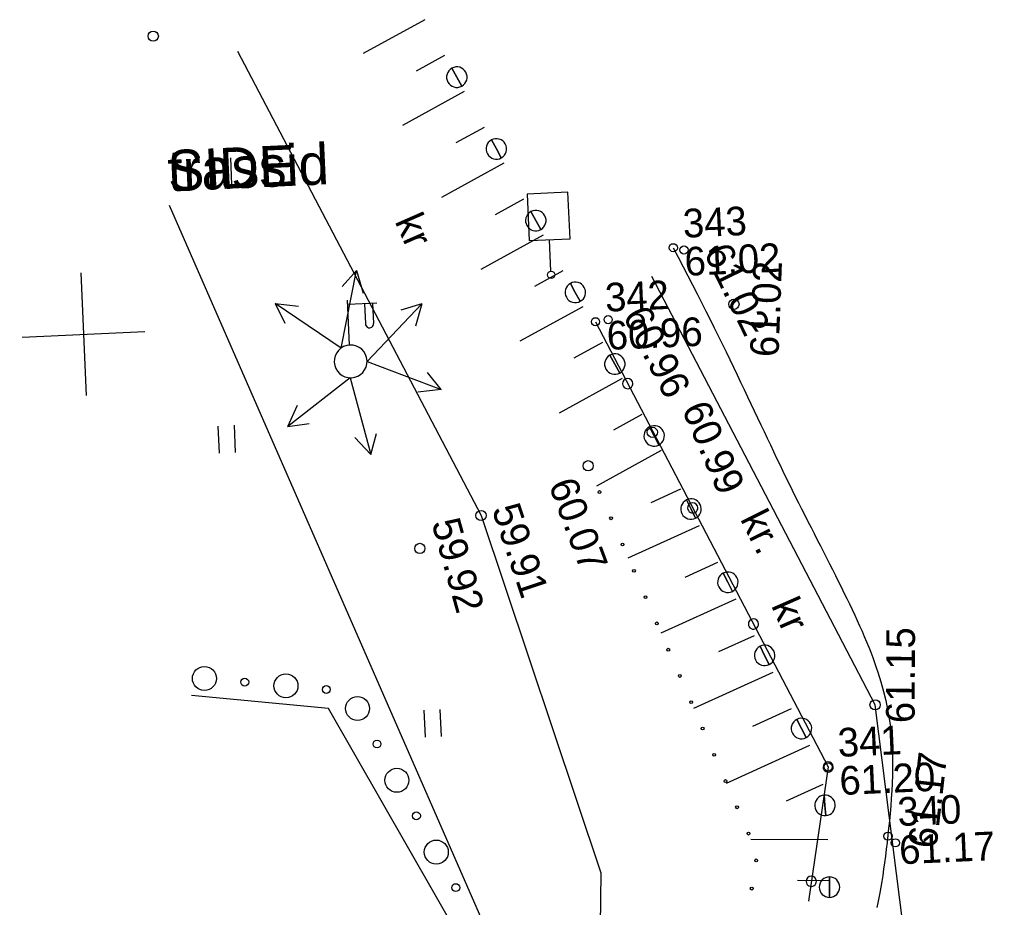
# Model space of a CAD drawing. Extents: x 641529 to 641656, y 6457322 to 6457531.
# Drawn here: x 641570.18 to 641593.95, y 6457507.36 to 6457529.04 of the extents above; entities that cross this region are included whole.
import ezdxf

# ---------------------------------------------------------------- set-up
doc = ezdxf.new("R2010")
doc.units = 0
for name, color, linetype in [('Level 10', 7, 'Continuous'), ('Level 11', 7, 'Continuous'), ('Level 12', 7, 'Continuous'), ('Level 14', 7, 'Continuous'), ('Level 17', 7, 'Continuous'), ('Level 19', 7, 'Continuous'), ('Level 2', 7, 'Continuous'), ('Level 21', 7, 'Continuous'), ('Level 3', 7, 'Continuous'), ('Level 30', 7, 'Continuous'), ('Level 33', 7, 'Continuous'), ('Level 34', 7, 'Continuous'), ('Level 4', 7, 'Continuous'), ('Level 5', 7, 'Continuous'), ('Level 6', 7, 'Continuous'), ('Level 63', 7, 'Continuous'), ('Level 7', 7, 'Continuous'), ('Level 8', 7, 'Continuous')]:
    doc.layers.add(name, color=color, linetype=linetype)

# ---------------------------------------------------------------- blocks, each defined once
blk = doc.blocks.new('BH')
at = {"layer": 'Level 7'}
for centre, radius in [((0, 0), 293), ((990, 0), 95.9)]:
    blk.add_circle(centre, radius, dxfattribs=at)
blk = doc.blocks.new('KHEIN3')
at = {"layer": 'Level 6'}
for p, q in [((-210.89, 335.09), (-210.89, -326.54)), ((182.28, 335.09), (182.28, -326.54))]:
    blk.add_line(p, q, dxfattribs=at)
blk = doc.blocks.new('AAP2')
at = {"layer": 'Level 6'}
blk.add_circle((0, 0), 34.5, dxfattribs=at)
blk = doc.blocks.new('RIST')
at = {"layer": 'Level 17'}
for p, q in [((0, 1500), (0, -1500)), ((-1500, 0), (1500, 0))]:
    blk.add_line(p, q, dxfattribs=at)
blk = doc.blocks.new('AEDM')
at = {"layer": 'Level 8'}
for p, q in [((0, 0), (-250, 0)), ((-250, 0), (0, 0)), ((250, 0), (0, 0)), ((0, 0), (250, 0))]:
    blk.add_line(p, q, dxfattribs=at)
for start, end in [(0, 180), (180, 0)]:
    blk.add_arc((0, 0), 250, start, end, dxfattribs=at)
blk = doc.blocks.new('LMARK3')
at = {"layer": 'Level 21'}
blk.add_line((0, 90), (0, 858), dxfattribs=at)
blk.add_lwpolyline([(-500, 1997), (-500, 858), (500, 858), (500, 1997)], close=True, dxfattribs=at)
blk.add_circle((0, 0), 89.8, dxfattribs=at)
blk = doc.blocks.new('LP13')
at = {"layer": 'Level 11'}
for p, q in [((-10, 400), (-10, 1500)), ((-10, 1400), (700, 1400)), ((400, 1400), (400, 900)), ((600, 1400), (600, 900))]:
    blk.add_line(p, q, dxfattribs=at)
for centre, radius, start, end in [((500, 900), 100, 180, 0), ((0, 0), 400, 90, 270), ((0, 0), 400, 270, 90)]:
    blk.add_arc(centre, radius, start, end, dxfattribs=at)
blk = doc.blocks.new('BH0')
at = {"layer": 'Level 7'}
for centre, radius in [((0, 0), 293), ((990, 0), 95.9)]:
    blk.add_circle(centre, radius, dxfattribs=at)
blk = doc.blocks.new('KHEIN5')
at = {"layer": 'Level 6'}
for p, q in [((-210.89, 335.09), (-210.89, -326.54)), ((182.28, 335.09), (182.28, -326.54))]:
    blk.add_line(p, q, dxfattribs=at)
blk = doc.blocks.new('RIST1')
at = {"layer": 'Level 14'}
for p, q in [((0, 1500), (0, -1500)), ((-1500, 0), (1500, 0))]:
    blk.add_line(p, q, dxfattribs=at)
blk = doc.blocks.new('AAP3')
at = {"layer": 'Level 6'}
blk.add_circle((0, 0), 34.5, dxfattribs=at)
blk = doc.blocks.new('AEDM0')
at = {"layer": 'Level 4'}
for p, q in [((0, 0), (-250, 0)), ((-250, 0), (0, 0)), ((250, 0), (0, 0)), ((0, 0), (250, 0))]:
    blk.add_line(p, q, dxfattribs=at)
for start, end in [(0, 180), (180, 0)]:
    blk.add_arc((0, 0), 250, start, end, dxfattribs=at)
blk = doc.blocks.new('LMARK4')
at = {"layer": 'Level 19'}
blk.add_line((0, 90), (0, 858), dxfattribs=at)
blk.add_lwpolyline([(-500, 1997), (-500, 858), (500, 858), (500, 1997)], close=True, dxfattribs=at)
blk.add_circle((0, 0), 89.8, dxfattribs=at)
blk = doc.blocks.new('LP14')
at = {"layer": 'Level 12'}
for p, q in [((-10, 400), (-10, 1500)), ((-10, 1400), (700, 1400)), ((400, 1400), (400, 900)), ((600, 1400), (600, 900))]:
    blk.add_line(p, q, dxfattribs=at)
for centre, radius, start, end in [((500, 900), 100, 180, 0), ((0, 0), 400, 90, 270), ((0, 0), 400, 270, 90)]:
    blk.add_arc(centre, radius, start, end, dxfattribs=at)
blk = doc.blocks.new('SIDE')
at = {"layer": 'Level 63'}
for start, end in [(0, 180), (180, 0)]:
    blk.add_arc((0, 0), 125, start, end, dxfattribs=at)
blk = doc.blocks.new('SIDE0')
at = {"layer": 'Level 63'}
for start, end in [(0, 180), (180, 0)]:
    blk.add_arc((0, 0), 125, start, end, dxfattribs=at)

msp = doc.modelspace()

# ---------------------------------------------------------------- linework, layer by layer
at = {"layer": 'Level 10'}
for p, q in [((641578.584, 6457528.217), (641580.087, 6457529.043)), ((641579.88, 6457527.789), (641580.569, 6457528.167)), ((641579.54, 6457526.461), (641581.051, 6457527.291)), ((641580.843, 6457526.036), (641581.534, 6457526.415)), ((641580.497, 6457524.705), (641582.016, 6457525.539)), ((641581.806, 6457524.283), (641582.498, 6457524.663)), ((641581.453, 6457522.948), (641582.981, 6457523.787)), ((641582.769, 6457522.53), (641583.463, 6457522.911)), ((641582.409, 6457521.192), (641583.945, 6457522.036)), ((641583.731, 6457520.777), (641584.427, 6457521.16)), ((641583.366, 6457519.436), (641584.91, 6457520.284)), ((641584.694, 6457519.025), (641585.392, 6457519.408)), ((641584.282, 6457517.657), (641585.859, 6457518.523)), ((641585.609, 6457517.248), (641586.335, 6457517.578)), ((641585.05, 6457515.896), (641586.785, 6457516.684)), ((641586.436, 6457515.427), (641587.235, 6457515.79)), ((641585.849, 6457514.062), (641587.685, 6457514.896)), ((641587.263, 6457513.606), (641588.135, 6457514.002)), ((641586.649, 6457512.229), (641588.585, 6457513.109)), ((641588.09, 6457511.785), (641589.035, 6457512.215)), ((641587.448, 6457510.396), (641589.485, 6457511.321)), ((641588.917, 6457509.965), (641589.811, 6457510.371)), ((641588.044, 6457509.029), (641589.921, 6457509.019)), ((641589.18, 6457508.023), (641589.963, 6457508.019))]:
    msp.add_line(p, q, dxfattribs=at)
at = {"layer": 'Level 11'}
for p, q in [((641578.033, 6457521.016), (641576.428, 6457522.108)), ((641576.428, 6457522.108), (641576.662, 6457521.628)), ((641576.428, 6457522.108), (641576.996, 6457522.042)), ((641578.669, 6457520.692), (641580.007, 6457522.1)), ((641580.007, 6457522.1), (641579.495, 6457521.946)), ((641580.007, 6457522.1), (641579.85, 6457521.55)), ((641578.256, 6457520.294), (641578.763, 6457518.419)), ((641578.763, 6457518.419), (641578.374, 6457518.839)), ((641578.763, 6457518.419), (641578.898, 6457518.936))]:
    msp.add_line(p, q, dxfattribs=at)
at = {"layer": 'Level 12'}
for p, q in [((641578.033, 6457521.016), (641578.413, 6457522.915)), ((641578.413, 6457522.915), (641578.063, 6457522.519)), ((641578.413, 6457522.915), (641578.574, 6457522.362)), ((641578.669, 6457520.692), (641580.482, 6457520.01)), ((641578.256, 6457520.294), (641576.731, 6457519.101)), ((641580.482, 6457520.01), (641580.147, 6457520.42)), ((641580.482, 6457520.01), (641579.91, 6457519.941)), ((641576.731, 6457519.101), (641576.969, 6457519.625)), ((641576.731, 6457519.101), (641577.255, 6457519.173))]:
    msp.add_line(p, q, dxfattribs=at)
at = {"layer": 'Level 3'}
for centre in [(641586.148, 6457523.468), (641586.148, 6457523.468), (641584.248, 6457521.661), (641584.248, 6457521.661), (641589.932, 6457510.791), (641589.932, 6457510.791), (641591.391, 6457509.101), (641591.391, 6457509.101)]:
    msp.add_circle(centre, 0.1, dxfattribs=at)
at = {"layer": 'Level 30'}
for centre in [(641573.446, 6457528.635), (641587.63, 6457522.087), (641585.638, 6457518.962), (641584.069, 6457518.145), (641581.453, 6457516.93), (641579.957, 6457516.126), (641591.078, 6457512.307)]:
    msp.add_circle(centre, 0.125, dxfattribs=at)
at = {"layer": 'Level 33'}
msp.add_line((641573.836, 6457524.512), (641584.176, 6457500.868), dxfattribs=at)
msp.add_line((641573.836, 6457524.512), (641584.176, 6457500.868), dxfattribs=at)
msp.add_line((641573.836, 6457524.512), (641584.176, 6457500.868), dxfattribs=at)
msp.add_line((641573.836, 6457524.512), (641584.176, 6457500.868), dxfattribs=at)
at = {"layer": 'Level 34'}
for centre in [(641586.41, 6457523.415), (641586.41, 6457523.415), (641584.559, 6457521.713), (641584.559, 6457521.713), (641591.572, 6457508.939), (641591.572, 6457508.939)]:
    msp.add_circle(centre, 0.1, dxfattribs=at)
at = {"layer": 'Level 4'}
msp.add_line((641577.879, 6457512.201), (641577.879, 6457512.201), dxfattribs=at)
msp.add_lwpolyline([(641576.914, 6457480.363), (641582.266, 6457504.3), (641577.726, 6457512.215), (641574.381, 6457512.533)], dxfattribs=at)
for centre in [(641585.638, 6457518.962), (641584.069, 6457518.145), (641581.453, 6457516.93), (641579.957, 6457516.126), (641591.078, 6457512.307)]:
    msp.add_circle(centre, 0.125, dxfattribs=at)
at = {"layer": 'Level 5'}
for points in [[(641575.501, 6457528.265), (641581.453, 6457516.93), (641584.382, 6457508.202), (641584.311, 6457503.033), (641582.479, 6457494.23), (641579.145, 6457481.566), (641577.864, 6457479.61)], [(641575.501, 6457528.265), (641581.453, 6457516.93), (641584.382, 6457508.202), (641584.311, 6457503.033), (641582.479, 6457494.23), (641579.145, 6457481.566), (641577.864, 6457479.61)], [(641587.695, 6457477.664), (641591.523, 6457496.573), (641591.523, 6457496.573), (641591.523, 6457496.573), (641591.942, 6457505.485), (641591.942, 6457505.485), (641591.078, 6457512.307), (641585.627, 6457522.767)], [(641587.695, 6457477.664), (641591.523, 6457496.573), (641591.523, 6457496.573), (641591.523, 6457496.573), (641591.942, 6457505.485), (641591.942, 6457505.485), (641591.078, 6457512.307), (641585.627, 6457522.767)]]:
    msp.add_lwpolyline(points, dxfattribs=at)
at = {"layer": 'Level 6'}
msp.add_lwpolyline([(641584.248, 6457521.661), (641589.932, 6457510.791), (641589.448, 6457507.51)], dxfattribs=at)
msp.add_lwpolyline([(641584.248, 6457521.661), (641589.932, 6457510.791), (641589.448, 6457507.51)], dxfattribs=at)
at = {"layer": 'Level 8'}
for p, q in [((641578.584, 6457528.217), (641580.087, 6457529.043)), ((641579.88, 6457527.789), (641580.569, 6457528.167)), ((641579.54, 6457526.461), (641581.051, 6457527.291)), ((641580.843, 6457526.036), (641581.534, 6457526.415)), ((641580.497, 6457524.705), (641582.016, 6457525.539)), ((641581.806, 6457524.283), (641582.498, 6457524.663)), ((641581.453, 6457522.948), (641582.981, 6457523.787)), ((641582.769, 6457522.53), (641583.463, 6457522.911)), ((641582.409, 6457521.192), (641583.945, 6457522.036)), ((641583.731, 6457520.777), (641584.427, 6457521.16)), ((641583.366, 6457519.436), (641584.91, 6457520.284)), ((641584.694, 6457519.025), (641585.392, 6457519.408)), ((641584.282, 6457517.657), (641585.859, 6457518.523)), ((641585.609, 6457517.248), (641586.335, 6457517.578)), ((641585.05, 6457515.896), (641586.785, 6457516.684)), ((641586.436, 6457515.427), (641587.235, 6457515.79)), ((641585.849, 6457514.062), (641587.685, 6457514.896)), ((641587.263, 6457513.606), (641588.135, 6457514.002)), ((641586.649, 6457512.229), (641588.585, 6457513.109)), ((641588.09, 6457511.785), (641589.035, 6457512.215)), ((641587.448, 6457510.396), (641589.485, 6457511.321)), ((641588.917, 6457509.965), (641589.811, 6457510.371)), ((641588.044, 6457509.029), (641589.921, 6457509.019)), ((641589.18, 6457508.023), (641589.963, 6457508.019))]:
    msp.add_line(p, q, dxfattribs=at)
msp.add_lwpolyline([(641576.914, 6457480.363), (641582.266, 6457504.3), (641577.726, 6457512.215), (641574.381, 6457512.533)], dxfattribs=at)
msp.add_open_spline([(641586.148, 6457523.468), (641587.477, 6457520.957), (641589.003, 6457517.432), (641591.594, 6457512.846), (641591.51, 6457509.794), (641591.248, 6457507.938), (641591.123, 6457507.359)], degree=3, dxfattribs=at)
msp.add_open_spline([(641586.148, 6457523.468), (641587.477, 6457520.957), (641589.003, 6457517.432), (641591.594, 6457512.846), (641591.51, 6457509.794), (641591.248, 6457507.938), (641591.123, 6457507.359)], degree=3, dxfattribs=at)

# ---------------------------------------------------------------- block references
at = {"layer": 'Level 11', "xscale": 0.0009998969010655296, "yscale": 0.0009998969010655294, "rotation": 2.563845398404}
msp.add_blockref('LP13', (641578.269, 6457520.693), dxfattribs=at)
at = {"layer": 'Level 12', "xscale": 0.0009998969010655296, "yscale": 0.0009998969010655294, "rotation": 2.563845398404}
msp.add_blockref('LP14', (641578.269, 6457520.693), dxfattribs=at)
at = {"layer": 'Level 14', "xscale": 0.0009998969010655296, "yscale": 0.0009998969010655294, "rotation": 2.563845398404}
msp.add_blockref('RIST1', (641571.744, 6457521.355), dxfattribs=at)
msp.add_blockref('RIST1', (641571.744, 6457521.355), dxfattribs=at)
at = {"layer": 'Level 17', "xscale": 0.0009998969010655296, "yscale": 0.0009998969010655294, "rotation": 2.563845398404}
msp.add_blockref('RIST', (641571.744, 6457521.355), dxfattribs=at)
msp.add_blockref('RIST', (641571.744, 6457521.355), dxfattribs=at)
at = {"layer": 'Level 19', "xscale": 0.0009998969010655296, "yscale": 0.0009998969010655294, "rotation": 2.563845398404}
msp.add_blockref('LMARK4', (641583.165, 6457522.808), dxfattribs=at)
at = {"layer": 'Level 21', "xscale": 0.0009998969010655296, "yscale": 0.0009998969010655294, "rotation": 2.563845398404}
msp.add_blockref('LMARK3', (641583.165, 6457522.808), dxfattribs=at)
at = {"layer": 'Level 4', "xscale": 0.0009998969010655296}
for p, yscale, rotation in [((641580.862, 6457527.634), 0.0009998969010655298, -61.159262325104834), ((641581.827, 6457525.882), 0.0009998969010655298, -61.159262325104834), ((641582.791, 6457524.131), 0.0009998969010655298, -61.159262325104834), ((641583.756, 6457522.379), 0.0009998969010655298, -61.159262325104834), ((641584.721, 6457520.627), 0.0009998969010655298, -61.159262325104834), ((641585.682, 6457518.874), 0.0009998969010655296, -63.274179144345915), ((641586.582, 6457517.088), 0.0009998969010655296, -63.274179144345915), ((641587.481, 6457515.301), 0.0009998969010655296, -63.274179144345915), ((641588.38, 6457513.515), 0.0009998969010655296, -63.274179144345915), ((641589.28, 6457511.729), 0.0009998969010655296, -63.274179144345915), ((641589.853, 6457509.852), 0.0009998969010655298, -85.326482326705), ((641589.963, 6457507.856), 0.0009998969010655298, -89.99238972963451)]:
    msp.add_blockref('AEDM0', p, dxfattribs=dict(at, yscale=yscale, rotation=rotation))
at = {"layer": 'Level 6'}
for name, p, xscale, yscale, rotation in [('KHEIN3', (641575.163, 6457525.32), 0.0009998969010655296, 0.0009998969010655294, 2.563845398404), ('KHEIN5', (641575.163, 6457525.32), 0.0009998969010655296, 0.0009998969010655294, 2.563845398404), ('SIDE', (641585.037, 6457520.151), 0.0009998969010655298, 0.0009998969010655296, 2.563845398404), ('SIDE0', (641585.037, 6457520.151), 0.0009998969010655298, 0.0009998969010655296, 2.563845398404), ('KHEIN3', (641575.253, 6457518.79), 0.0009998969010655296, 0.0009998969010655294, 2.563845398404), ('KHEIN5', (641575.253, 6457518.79), 0.0009998969010655296, 0.0009998969010655294, 2.563845398404), ('AAP2', (641584.348, 6457517.504), 0.0009998969010655296, 0.0009998969010655298, -66.43963080579657), ('AAP3', (641584.348, 6457517.504), 0.0009998969010655296, 0.0009998969010655298, -66.43963080579657), ('SIDE', (641586.624, 6457517.116), 0.0009998969010655298, 0.0009998969010655296, 2.563845398404), ('SIDE0', (641586.624, 6457517.116), 0.0009998969010655298, 0.0009998969010655296, 2.563845398404), ('AAP2', (641584.628, 6457516.862), 0.0009998969010655296, 0.0009998969010655298, -66.43963080579657), ('AAP3', (641584.628, 6457516.862), 0.0009998969010655296, 0.0009998969010655298, -66.43963080579657), ('AAP2', (641584.908, 6457516.221), 0.0009998969010655296, 0.0009998969010655298, -66.43963080579657), ('AAP3', (641584.908, 6457516.221), 0.0009998969010655296, 0.0009998969010655298, -66.43963080579657), ('AAP2', (641585.188, 6457515.579), 0.0009998969010655296, 0.0009998969010655298, -66.43963080579657), ('AAP3', (641585.188, 6457515.579), 0.0009998969010655296, 0.0009998969010655298, -66.43963080579657), ('AAP2', (641585.468, 6457514.938), 0.0009998969010655296, 0.0009998969010655298, -66.43963080579657), ('AAP3', (641585.468, 6457514.938), 0.0009998969010655296, 0.0009998969010655298, -66.43963080579657), ('AAP2', (641585.747, 6457514.296), 0.0009998969010655296, 0.0009998969010655298, -66.43963080579657), ('AAP3', (641585.747, 6457514.296), 0.0009998969010655296, 0.0009998969010655298, -66.43963080579657), ('SIDE', (641588.107, 6457514.281), 0.0009998969010655298, 0.0009998969010655296, 2.563845398404), ('SIDE0', (641588.107, 6457514.281), 0.0009998969010655298, 0.0009998969010655296, 2.563845398404), ('AAP2', (641586.027, 6457513.654), 0.0009998969010655296, 0.0009998969010655298, -66.43963080579657), ('AAP3', (641586.027, 6457513.654), 0.0009998969010655296, 0.0009998969010655298, -66.43963080579657), ('AAP2', (641586.307, 6457513.013), 0.0009998969010655296, 0.0009998969010655298, -66.43963080579657), ('AAP3', (641586.307, 6457513.013), 0.0009998969010655296, 0.0009998969010655298, -66.43963080579657), ('KHEIN3', (641580.283, 6457511.854), 0.0009998969010655296, 0.0009998969010655294, 2.563845398404), ('KHEIN5', (641580.283, 6457511.854), 0.0009998969010655296, 0.0009998969010655294, 2.563845398404), ('AAP2', (641586.587, 6457512.371), 0.0009998969010655296, 0.0009998969010655298, -66.43963080579657), ('AAP3', (641586.587, 6457512.371), 0.0009998969010655296, 0.0009998969010655298, -66.43963080579657), ('AAP2', (641586.866, 6457511.73), 0.0009998969010655296, 0.0009998969010655298, -66.43963080579657), ('AAP3', (641586.866, 6457511.73), 0.0009998969010655296, 0.0009998969010655298, -66.43963080579657), ('AAP2', (641587.146, 6457511.088), 0.0009998969010655296, 0.0009998969010655298, -66.43963080579657), ('AAP3', (641587.146, 6457511.088), 0.0009998969010655296, 0.0009998969010655298, -66.43963080579657), ('SIDE', (641589.932, 6457510.791), 0.0009998969010655298, 0.0009998969010655296, 2.563845398404), ('SIDE0', (641589.932, 6457510.791), 0.0009998969010655298, 0.0009998969010655296, 2.563845398404), ('AAP2', (641587.426, 6457510.447), 0.0009998969010655296, 0.0009998969010655298, -66.43963080579657), ('AAP3', (641587.426, 6457510.447), 0.0009998969010655296, 0.0009998969010655298, -66.43963080579657), ('AAP2', (641587.706, 6457509.805), 0.0009998969010655296, 0.0009998969010655298, -66.43963080579657), ('AAP3', (641587.706, 6457509.805), 0.0009998969010655296, 0.0009998969010655298, -66.43963080579657), ('AAP2', (641587.985, 6457509.163), 0.0009998969010655296, 0.0009998969010655298, -66.43963080579657), ('AAP3', (641587.985, 6457509.163), 0.0009998969010655296, 0.0009998969010655298, -66.43963080579657), ('AAP2', (641588.175, 6457508.51), 0.0009998969010655296, 0.0009998969010655298, -99.06321226455223), ('AAP3', (641588.175, 6457508.51), 0.0009998969010655296, 0.0009998969010655298, -99.06321226455223), ('SIDE', (641589.52, 6457507.999), 0.0009998969010655298, 0.0009998969010655296, 2.563845398404), ('SIDE0', (641589.52, 6457507.999), 0.0009998969010655298, 0.0009998969010655296, 2.563845398404), ('AAP2', (641588.064, 6457507.819), 0.0009998969010655296, 0.0009998969010655298, -99.06321226455223), ('AAP3', (641588.064, 6457507.819), 0.0009998969010655296, 0.0009998969010655298, -99.06321226455223)]:
    msp.add_blockref(name, p, dxfattribs=dict(at, xscale=xscale, yscale=yscale, rotation=rotation))
at = {"layer": 'Level 7'}
for name, p, xscale, yscale, rotation in [('BH', (641574.696, 6457512.951), 0.0009998969010655298, 0.0009998969010655294, -5.171781724955239), ('BH0', (641574.696, 6457512.951), 0.0009998969010655298, 0.0009998969010655294, -5.171781724955239), ('BH', (641576.688, 6457512.771), 0.0009998969010655298, 0.0009998969010655294, -5.171781724955239), ('BH0', (641576.688, 6457512.771), 0.0009998969010655298, 0.0009998969010655294, -5.171781724955239), ('BH', (641578.436, 6457512.218), 0.0009998969010655294, 0.0009998969010655296, -61.23714401077735), ('BH0', (641578.436, 6457512.218), 0.0009998969010655294, 0.0009998969010655296, -61.23714401077735), ('BH', (641579.398, 6457510.465), 0.0009998969010655294, 0.0009998969010655296, -61.23714401077735), ('BH0', (641579.398, 6457510.465), 0.0009998969010655294, 0.0009998969010655296, -61.23714401077735), ('BH', (641580.36, 6457508.712), 0.0009998969010655294, 0.0009998969010655296, -61.23714401077735), ('BH0', (641580.36, 6457508.712), 0.0009998969010655294, 0.0009998969010655296, -61.23714401077735)]:
    msp.add_blockref(name, p, dxfattribs=dict(at, xscale=xscale, yscale=yscale, rotation=rotation))
at = {"layer": 'Level 8', "xscale": 0.0009998969010655296}
for p, yscale, rotation in [((641580.862, 6457527.634), 0.0009998969010655298, -61.159262325104834), ((641581.827, 6457525.882), 0.0009998969010655298, -61.159262325104834), ((641582.791, 6457524.131), 0.0009998969010655298, -61.159262325104834), ((641583.756, 6457522.379), 0.0009998969010655298, -61.159262325104834), ((641584.721, 6457520.627), 0.0009998969010655298, -61.159262325104834), ((641585.682, 6457518.874), 0.0009998969010655296, -63.274179144345915), ((641586.582, 6457517.088), 0.0009998969010655296, -63.274179144345915), ((641587.481, 6457515.301), 0.0009998969010655296, -63.274179144345915), ((641588.38, 6457513.515), 0.0009998969010655296, -63.274179144345915), ((641589.28, 6457511.729), 0.0009998969010655296, -63.274179144345915), ((641589.853, 6457509.852), 0.0009998969010655298, -85.326482326705), ((641589.963, 6457507.856), 0.0009998969010655298, -89.99238972963451)]:
    msp.add_blockref('AEDM', p, dxfattribs=dict(at, yscale=yscale, rotation=rotation))

# ---------------------------------------------------------------- texts
at = {"layer": 'Level 2'}
for s, p in [(' 343', (641586.138, 6457523.701)), (' 343', (641586.138, 6457523.701)), (' 342', (641584.237, 6457521.894)), (' 342', (641584.237, 6457521.894)), (' 341', (641589.921, 6457511.024)), (' 341', (641589.921, 6457511.024)), (' 340', (641591.38, 6457509.334)), (' 340', (641591.38, 6457509.334))]:
    msp.add_text(s, height=0.6999, rotation=2.5638, dxfattribs=at).set_placement(p)
at = {"layer": 'Level 21'}
msp.add_text('kr.', height=0.6999, rotation=296.3368, dxfattribs=at).set_placement((641587.772, 6457516.849))
msp.add_text('kr.', height=0.6999, rotation=296.3368, dxfattribs=at).set_placement((641587.772, 6457516.849))
at = {"layer": 'Level 30'}
for s, rotation, p in [('61.02', 87.9076, (641588.719, 6457520.79)), ('60.99', 293.43, (641586.344, 6457519.531)), ('60.07', 290.4436, (641583.095, 6457517.687)), ('59.91', 288.5186, (641581.71, 6457517.085)), ('59.92', 285.5663, (641580.24, 6457516.755)), ('61.15', 89.7694, (641592.044, 6457511.859))]:
    msp.add_text(s, height=0.6999, rotation=rotation, dxfattribs=at).set_placement(p)
at = {"layer": 'Level 33'}
for s in ['trassid', 'trassid', 'SIDE', 'SIDE']:
    msp.add_text(s, height=0.9999, rotation=2.5638, dxfattribs=at).set_placement((641573.821, 6457524.845))
at = {"layer": 'Level 34'}
for s, rotation, p in [(' 61.02', 296.0465, (641586.768, 6457523.59)), (' 61.02', 296.0465, (641586.768, 6457523.59)), (' 60.96', 297.2791, (641584.784, 6457522.043)), (' 60.96', 297.2791, (641584.784, 6457522.043)), (' 61.17', 83.479, (641592.546, 6457508.521)), (' 61.17', 83.479, (641592.546, 6457508.521))]:
    msp.add_text(s, height=0.6999, rotation=rotation, dxfattribs=at).set_placement(p)
at = {"layer": 'Level 4'}
for s, rotation, p in [(' 61.02', 2.5638, (641586.18, 6457522.769)), (' 61.02', 2.5638, (641586.18, 6457522.769)), (' 60.96', 2.5638, (641584.279, 6457520.961)), (' 60.96', 2.5638, (641584.279, 6457520.961)), ('60.99', 293.43, (641586.344, 6457519.531)), ('60.07', 290.4436, (641583.095, 6457517.687)), ('59.91', 288.5186, (641581.71, 6457517.085)), ('59.92', 285.5663, (641580.24, 6457516.755)), ('61.15', 89.7694, (641592.044, 6457511.859)), (' 61.20', 2.5638, (641589.963, 6457510.092)), (' 61.20', 2.5638, (641589.963, 6457510.092)), (' 61.17', 2.5638, (641591.422, 6457508.402)), (' 61.17', 2.5638, (641591.422, 6457508.402))]:
    msp.add_text(s, height=0.6999, rotation=rotation, dxfattribs=at).set_placement(p)
at = {"layer": 'Level 5'}
for p in [(641579.338, 6457524.117), (641579.338, 6457524.117), (641588.532, 6457514.736), (641588.532, 6457514.736)]:
    msp.add_text('kr', height=0.6999, rotation=293.6892, dxfattribs=at).set_placement(p)

doc.saveas('drawing.dxf')
